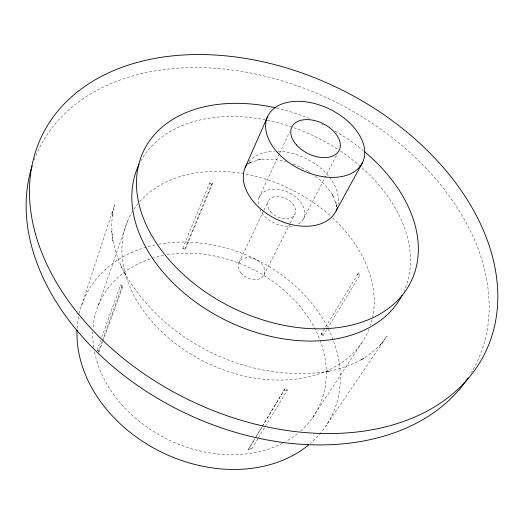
<?xml version="1.0" encoding="UTF-8"?>
<svg xmlns="http://www.w3.org/2000/svg" width="524" height="524" viewBox="0 0 524 524"><rect width="100%" height="100%" fill="white"/><g stroke="black" fill="none" stroke-linecap="round" stroke-linejoin="round"><path stroke-width="0.39" stroke-dasharray="2.62 1.97" d="M81.561 305.597L114.664 204.72L112.136 215.469L112.811 211.611L111.717 222.969L112.123 234.778L111.651 231.038L112.896 240.811L112.437 237.149C114.206 247.976 117.638 258.476 122.249 268.419L120.821 265.57L125.387 274.687L124.018 271.969C163.711 342.316 250.092 384.347 329.917 371.13L326.871 371.713C339.781 369.184 352.39 364.842 363.813 358.265L360.597 360.145C368.968 355.252 376.638 349.148 383.077 341.877L380.424 344.772L387.098 336.048L325.974 425.868M98.335 305.407L127.574 221.056M97.13 350.51L100.667 340.135M101.78 337.056L120.736 284.735L122.996 286.163L102.789 341.497M122.996 286.163L121.588 287.781L97.792 353.097L99.141 351.486L102.508 342.264M182.732 248.304L209.607 183.059L212.77 183.027L185.732 248.193L184.644 249.496L182.732 248.304L185.732 248.193M184.644 249.496L211.644 184.317L212.77 183.027M259.033 197.522L279.259 154.063M279.6 153.329L289.543 131.969M238.846 262.917L263.539 211.048M263.886 210.314L268.059 201.55M263.945 274.989L289.975 223.774M290.342 223.054L294.743 214.395M303.52 218.94L336.467 155.497M257.946 438.667L251.631 449.088L248.337 449.487L254.612 439.06M256.288 436.276L261.731 427.237M262.144 426.543L285.063 388.566L287.401 390.039L265.098 426.857M248.337 449.487L254.913 438.66M255.332 437.959L285.063 388.566M258.365 437.972L264.679 427.551M326.773 329.596L322.974 335.838L321.016 334.613L358.56 272.853M327.199 328.908L359.667 275.421M321.016 334.613L321.926 333.172L322.057 333.506M358.521 272.768L357.604 274.216L359.706 275.506M312.71 417.425L361.626 343.017M248.094 163.796L248.926 163.003M248.736 163.632L251.946 161.72L248.54 163.455L252.241 161.785L260.5 159.532L257.461 159.971C267.109 158.399 277.045 159.276 286.432 161.896M287.401 390.039L283.91 390.387M293.119 164.005L300.737 167.241L307.418 170.85M209.607 183.059L211.644 184.317M308.014 171.197L309.756 172.298M97.038 350.143L99.141 351.486M249.47 447.699L251.631 449.088M315.337 176.221C322.607 181.821 328.993 188.679 333.519 196.697L332.039 194.083L335.498 201.989L336.539 205.945L335.851 202.238L336.388 205.958M358.711 273.194L358.861 273.535M359.012 273.882L359.156 274.222M359.307 274.563L359.451 274.91M322.129 333.67L322.391 334.338M322.457 334.509L322.588 334.836M322.784 335.34L322.908 335.674M121.588 287.781L120.736 284.735M248.789 161.739A50.37 33.739 26.2 0 1 274.694 151.161M277.844 151.174A50.37 33.739 26.2 0 1 338.118 204.55M276.515 108.036A148.809 102.121 26.2 0 1 309.18 118.444M321.684 124.05A148.809 102.121 26.2 0 1 323.131 124.764M335.209 131.242A148.809 102.121 26.2 0 1 363.401 150.742M140.707 161.228A146.93 102.141 26.2 0 1 338.288 149.681M340.273 150.991A146.93 102.141 26.2 0 1 404.161 291.154M34.198 159.905A243.627 172.75 26.2 0 1 333.421 101.001A243.627 172.75 26.2 0 1 470.716 373.828M158.7 244.236A136.941 107.328 26.2 0 1 314.629 306.972A136.941 107.328 26.2 0 1 310.385 443.455M77.146 328.574A136.941 107.328 26.2 0 1 78.639 316.627M79.301 313.535A136.941 107.328 26.2 0 1 155.733 244.813M167.136 254.815A121.437 95.106 26.2 0 1 303.763 311.171A121.437 95.106 26.2 0 1 300.455 431.128M297.39 433.708A121.437 95.106 26.2 0 1 285.77 441.549M282.436 443.337A121.437 95.106 26.2 0 1 94.405 351.401M93.757 347.667A121.437 95.106 26.2 0 1 92.813 331.967M93.108 327.192A121.437 95.106 26.2 0 1 163.481 255.476M369.086 329.065A132.362 96.403 26.2 0 1 199.323 359.012A132.362 96.403 26.2 0 1 137.766 204.026M139.744 201.681A132.362 96.403 26.2 0 1 330.801 216.281M332.504 217.84A132.362 96.403 26.2 0 1 372.61 317.354M372.099 319.594A132.362 96.403 26.2 0 1 370.396 325.476M258.201 204.052A24.7 16.879 26.2 0 1 289.569 192.996A24.7 16.879 26.2 0 1 297.691 224.482M292.241 226.178A24.7 16.879 26.2 0 1 259.799 209.404M336.88 205.474L336.742 206.849L336.88 205.474M240.955 272.866A13.932 10.113 26.2 0 0 263.775 275.29A13.932 10.113 26.2 0 0 249.889 257.769A13.932 10.113 26.2 0 0 240.955 272.866M270.528 211.689A14.816 10.126 26.2 0 0 294.573 214.702A14.816 10.126 26.2 0 0 279.534 196.611A14.816 10.126 26.2 0 0 270.528 211.689"/><path stroke-width="0.79" d="M245.343 167.182L267.509 116.721M336.094 210.903L362.543 162.551M337.423 207.511A50.37 33.739 26.2 0 1 276.279 219.13A50.37 33.739 26.2 0 1 247.315 163.665M364.612 151.75A148.809 102.121 26.2 0 1 357.709 323.459A148.809 102.121 26.2 0 1 143.15 217.506A148.809 102.121 26.2 0 1 275.742 107.865M402.026 295.543A146.93 102.141 26.2 0 1 224.842 319.823A146.93 102.141 26.2 0 1 139.22 164.117M468.148 377.83A243.627 172.75 26.2 0 1 182.869 411.975A243.627 172.75 26.2 0 1 32.134 165.905M308.512 445.027A136.941 107.328 26.2 0 1 160.776 451.799A136.941 107.328 26.2 0 1 77.061 330.199M78.652 314.282A246.752 172.835 26.2 0 0 480.488 361.39A246.752 172.835 26.2 0 0 231.778 56.5A246.752 172.835 26.2 0 0 78.652 314.282M296.505 144.938A26.37 16.748 26.2 0 0 338.805 150.958A26.37 16.748 26.2 0 0 311.276 119.917A26.37 16.748 26.2 0 0 296.505 144.938M277.628 152.622A52.76 33.523 26.2 0 0 362.005 163.586A52.76 33.523 26.2 0 0 305.852 101.839A52.76 33.523 26.2 0 0 277.628 152.622"/></g></svg>
